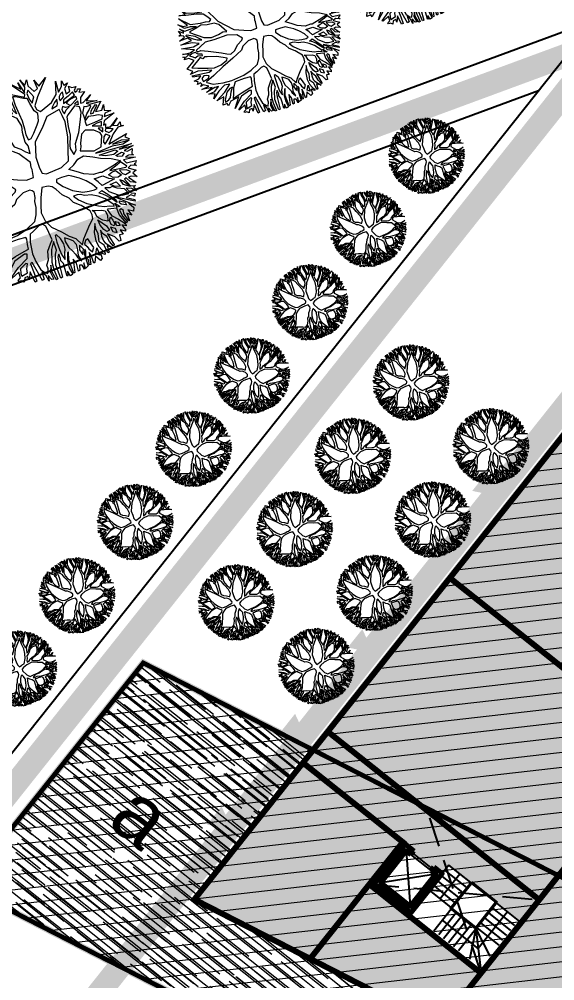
# Model space of a CAD drawing. Header units: metres. Extents: x -664657 to -643449, y -1076720 to -1062383.
# Drawn here: x -660983.08 to -660960.18, y -1066935.28 to -1066894.19 of the extents above; entities that cross this region are included whole.
import ezdxf

# ---------------------------------------------------------------- set-up
doc = ezdxf.new("R2010")
doc.units = ezdxf.units.M
doc.header["$LTSCALE"] = 0.1
doc.linetypes.add('DASHED', pattern=[19.05, 12.7, -6.35])
doc.linetypes.add('DIVIDE', pattern=[31.75, 12.7, -6.35, 0, -6.35, 0, -6.35])
doc.layers.get('0').update_dxf_attribs({"color": 8, "lineweight": 9})
for name, color, linetype in [('AA_THER_DOPRAVA', 142, 'Continuous'), ('AA_THER_KOMUNIKACE', 201, 'Continuous'), ('AA_THER_popis', 6, 'Continuous'), ('AA_THER_slabá', 4, 'Continuous'), ('AA_THER_srafy', 52, 'Continuous'), ('AA_THER_SRAFY KATASTR', 14, 'Continuous'), ('AA_THER_ZNACENI', 7, 'Continuous'), ('AA_THER_čerchovaná', 84, 'DIVIDE'), ('AA_THER_čárkovaná', 5, 'DASHED')]:
    doc.layers.add(name, color=color, linetype=linetype)
doc.layers.add('AA_THER_silná', color=1, linetype='Continuous', lineweight=70)
doc.layers.add('AA_THER_STAFAZ', color=252, linetype='Continuous', lineweight=0)
doc.styles.get("Standard").update_dxf_attribs({"font": 'arial.ttf', "width": 0.8})

# ---------------------------------------------------------------- blocks, each defined once
blk = doc.blocks.new('A$C0C461CEA')
for p, q in [((0.063, 0.606), (-0.009, 0.765)), ((-0.009, 0.765), (0.101, 0.706)), ((0.101, 0.706), (0.094, 0.804)), ((0.094, 0.804), (0.195, 0.61)), ((0.214, 0.725), (0.134, 0.788)), ((0.134, 0.788), (0.212, 0.751)), ((0.191, 0.795), (0.205, 0.826)), ((0.231, 0.749), (0.191, 0.795)), ((0.205, 0.826), (0.247, 0.779)), ((0.212, 0.751), (0.231, 0.749)), ((0.247, 0.779), (0.283, 0.818)), ((0.283, 0.818), (0.273, 0.766)), ((0.273, 0.766), (0.303, 0.735)), ((0.303, 0.735), (0.335, 0.855)), ((0.335, 0.855), (0.332, 0.706)), ((0.448, 0.732), (0.381, 0.832)), ((0.381, 0.832), (0.473, 0.745)), ((0.483, 0.777), (0.463, 0.845)), ((0.463, 0.845), (0.503, 0.812)), ((0.473, 0.745), (0.483, 0.777)), ((0.49, 0.711), (0.491, 0.762)), ((0.491, 0.762), (0.519, 0.739)), ((0.503, 0.812), (0.541, 0.849)), ((0.541, 0.849), (0.523, 0.775)), ((0.523, 0.775), (0.552, 0.829)), ((0.552, 0.829), (0.55, 0.733)), ((0.572, 0.716), (0.592, 0.82)), ((0.592, 0.82), (0.599, 0.69)), ((0.732, 0.619), (0.623, 0.824)), ((0.623, 0.824), (0.721, 0.691)), ((0.721, 0.691), (0.725, 0.772)), ((0.725, 0.772), (0.739, 0.638)), ((0.773, 0.691), (0.762, 0.79)), ((0.762, 0.79), (0.78, 0.708)), ((0.782, 0.71), (0.826, 0.755)), ((0.826, 0.755), (0.807, 0.687)), ((-0.108, 0.579), (-0.136, 0.688)), ((-0.136, 0.688), (-0.031, 0.479)), ((-0.062, 0.681), (-0.084, 0.71)), ((-0.084, 0.71), (-0.025, 0.681)), ((0.086, 0.573), (-0.062, 0.681)), ((-0.025, 0.681), (-0.029, 0.73)), ((-0.029, 0.73), (-0.001, 0.656)), ((-0.001, 0.656), (0.063, 0.606)), ((0.049, 0.709), (0.1, 0.674)), ((0.071, 0.64), (0.049, 0.709)), ((0.1, 0.674), (0.148, 0.626)), ((0.195, 0.61), (0.214, 0.725)), ((0.212, 0.581), (0.226, 0.644)), ((0.226, 0.644), (0.236, 0.684)), ((0.236, 0.684), (0.278, 0.625)), ((0.256, 0.734), (0.28, 0.713)), ((0.257, 0.695), (0.256, 0.734)), ((0.272, 0.676), (0.257, 0.695)), ((0.291, 0.657), (0.272, 0.676)), ((0.28, 0.713), (0.29, 0.678)), ((0.29, 0.678), (0.291, 0.657)), ((0.298, 0.594), (0.316, 0.668)), ((0.316, 0.668), (0.354, 0.641)), ((0.332, 0.706), (0.398, 0.641)), ((0.398, 0.641), (0.448, 0.732)), ((0.438, 0.663), (0.419, 0.639)), ((0.471, 0.697), (0.438, 0.663)), ((0.482, 0.682), (0.471, 0.697)), ((0.492, 0.669), (0.482, 0.682)), ((0.505, 0.682), (0.49, 0.711)), ((0.503, 0.634), (0.492, 0.669)), ((0.518, 0.634), (0.505, 0.682)), ((0.519, 0.739), (0.518, 0.634)), ((0.539, 0.622), (0.547, 0.66)), ((0.544, 0.723), (0.568, 0.689)), ((0.547, 0.66), (0.544, 0.723)), ((0.55, 0.733), (0.572, 0.716)), ((0.568, 0.689), (0.562, 0.609)), ((0.6, 0.66), (0.581, 0.563)), ((0.599, 0.69), (0.656, 0.641)), ((0.629, 0.644), (0.6, 0.66)), ((0.699, 0.587), (0.629, 0.644)), ((0.739, 0.638), (0.773, 0.691)), ((0.785, 0.647), (0.756, 0.617)), ((0.78, 0.708), (0.782, 0.71)), ((0.811, 0.549), (0.785, 0.647)), ((0.807, 0.687), (0.84, 0.599)), ((1.024, 0.679), (0.847, 0.53)), ((0.888, 0.613), (0.897, 0.711)), ((0.897, 0.711), (0.915, 0.627)), ((0.915, 0.627), (1.024, 0.679)), ((-0.291, 0.473), (-0.326, 0.577)), ((-0.326, 0.577), (-0.279, 0.488)), ((-0.256, 0.522), (-0.284, 0.582)), ((-0.284, 0.582), (-0.25, 0.553)), ((-0.25, 0.553), (-0.251, 0.627)), ((-0.251, 0.627), (-0.205, 0.61)), ((-0.215, 0.587), (-0.164, 0.562)), ((-0.208, 0.57), (-0.215, 0.587)), ((-0.212, 0.536), (-0.208, 0.57)), ((-0.186, 0.48), (-0.212, 0.536)), ((-0.205, 0.61), (-0.205, 0.641)), ((-0.205, 0.641), (-0.143, 0.596)), ((-0.164, 0.562), (-0.163, 0.47)), ((-0.143, 0.596), (-0.108, 0.579)), ((-0.134, 0.562), (-0.138, 0.487)), ((-0.111, 0.544), (-0.134, 0.562)), ((-0.084, 0.536), (-0.111, 0.544)), ((-0.05, 0.471), (-0.084, 0.536)), ((0.115, 0.58), (0.071, 0.64)), ((0.141, 0.467), (0.086, 0.573)), ((0.154, 0.458), (0.115, 0.58)), ((0.148, 0.626), (0.198, 0.54)), ((0.198, 0.54), (0.234, 0.438)), ((0.236, 0.499), (0.212, 0.581)), ((0.278, 0.625), (0.267, 0.543)), ((0.267, 0.543), (0.281, 0.388)), ((0.299, 0.519), (0.298, 0.594)), ((0.359, 0.578), (0.299, 0.519)), ((0.392, 0.572), (0.318, 0.477)), ((0.354, 0.641), (0.373, 0.618)), ((0.373, 0.618), (0.359, 0.578)), ((0.469, 0.501), (0.392, 0.572)), ((0.419, 0.639), (0.417, 0.618)), ((0.417, 0.618), (0.449, 0.568)), ((0.449, 0.568), (0.492, 0.518)), ((0.512, 0.575), (0.503, 0.634)), ((0.511, 0.491), (0.512, 0.575)), ((0.53, 0.531), (0.539, 0.622)), ((0.562, 0.609), (0.551, 0.471)), ((0.581, 0.563), (0.574, 0.456)), ((0.656, 0.641), (0.716, 0.594)), ((0.735, 0.569), (0.699, 0.587)), ((0.716, 0.594), (0.732, 0.619)), ((0.736, 0.502), (0.735, 0.569)), ((0.756, 0.617), (0.75, 0.55)), ((0.75, 0.55), (0.759, 0.494)), ((0.759, 0.494), (0.811, 0.549)), ((0.84, 0.599), (0.888, 0.613)), ((1.039, 0.454), (1.103, 0.589)), ((1.103, 0.589), (1.074, 0.465)), ((1.137, 0.506), (1.166, 0.562)), ((1.166, 0.562), (1.164, 0.508)), ((-0.394, 0.388), (-0.424, 0.459)), ((-0.424, 0.459), (-0.372, 0.399)), ((-0.386, 0.487), (-0.377, 0.497)), ((-0.28, 0.452), (-0.386, 0.487)), ((-0.377, 0.497), (-0.291, 0.473)), ((-0.209, 0.421), (-0.28, 0.452)), ((-0.279, 0.488), (-0.209, 0.448)), ((-0.207, 0.472), (-0.256, 0.522)), ((-0.209, 0.448), (-0.207, 0.472)), ((-0.163, 0.47), (-0.186, 0.48)), ((-0.157, 0.436), (-0.114, 0.321)), ((-0.081, 0.391), (-0.157, 0.436)), ((-0.138, 0.487), (-0.095, 0.443)), ((-0.095, 0.443), (-0.013, 0.385)), ((-0.013, 0.385), (-0.05, 0.471)), ((-0.031, 0.479), (0.019, 0.379)), ((0.175, 0.322), (0.141, 0.467)), ((0.193, 0.345), (0.154, 0.458)), ((0.234, 0.438), (0.258, 0.367)), ((0.281, 0.388), (0.236, 0.499)), ((0.318, 0.477), (0.314, 0.414)), ((0.532, 0.422), (0.469, 0.501)), ((0.492, 0.518), (0.511, 0.491)), ((0.551, 0.471), (0.53, 0.531)), ((0.574, 0.456), (0.571, 0.374)), ((0.738, 0.409), (0.736, 0.502)), ((0.772, 0.454), (0.768, 0.41)), ((0.847, 0.53), (0.772, 0.454)), ((0.955, 0.401), (1.039, 0.454)), ((1.085, 0.438), (1.06, 0.421)), ((1.074, 0.465), (1.137, 0.506)), ((1.117, 0.447), (1.085, 0.438)), ((1.102, 0.394), (1.117, 0.447)), ((1.154, 0.472), (1.142, 0.409)), ((1.213, 0.508), (1.154, 0.472)), ((1.164, 0.508), (1.213, 0.508)), ((1.193, 0.416), (1.206, 0.47)), ((1.206, 0.47), (1.232, 0.441)), ((1.232, 0.441), (1.276, 0.429)), ((1.276, 0.429), (1.239, 0.399)), ((-0.436, 0.238), (-0.503, 0.376)), ((-0.503, 0.376), (-0.397, 0.235)), ((-0.394, 0.371), (-0.482, 0.412)), ((-0.482, 0.412), (-0.394, 0.388)), ((-0.256, 0.32), (-0.394, 0.371)), ((-0.372, 0.399), (-0.265, 0.347)), ((-0.265, 0.347), (-0.176, 0.312)), ((-0.194, 0.381), (-0.209, 0.421)), ((-0.162, 0.346), (-0.194, 0.381)), ((-0.176, 0.312), (-0.162, 0.346)), ((-0.114, 0.321), (-0.04, 0.095)), ((0.012, 0.333), (-0.081, 0.391)), ((0.154, 0.269), (0.012, 0.333)), ((0.019, 0.379), (0.096, 0.349)), ((0.096, 0.349), (0.175, 0.322)), ((0.24, 0.295), (0.193, 0.345)), ((0.258, 0.367), (0.296, 0.309)), ((0.314, 0.414), (0.309, 0.363)), ((0.309, 0.363), (0.334, 0.286)), ((0.513, 0.258), (0.54, 0.324)), ((0.54, 0.324), (0.532, 0.422)), ((0.571, 0.374), (0.551, 0.283)), ((0.731, 0.289), (0.76, 0.363)), ((0.76, 0.363), (0.738, 0.409)), ((0.768, 0.41), (0.8, 0.37)), ((0.8, 0.37), (0.955, 0.401)), ((0.943, 0.354), (0.922, 0.336)), ((0.922, 0.336), (0.992, 0.342)), ((0.983, 0.384), (0.943, 0.354)), ((1.022, 0.404), (0.983, 0.384)), ((0.992, 0.342), (1.008, 0.359)), ((1.008, 0.359), (1.022, 0.404)), ((1.06, 0.421), (1.046, 0.396)), ((1.046, 0.396), (1.046, 0.37)), ((1.046, 0.37), (1.102, 0.394)), ((1.084, 0.364), (1.065, 0.329)), ((1.065, 0.329), (1.216, 0.353)), ((1.151, 0.377), (1.084, 0.364)), ((1.115, 0.327), (1.094, 0.318)), ((1.157, 0.334), (1.115, 0.327)), ((1.142, 0.409), (1.193, 0.416)), ((1.216, 0.393), (1.151, 0.377)), ((1.223, 0.332), (1.157, 0.334)), ((1.216, 0.353), (1.216, 0.393)), ((1.221, 0.303), (1.223, 0.332)), ((1.239, 0.399), (1.239, 0.378)), ((1.239, 0.378), (1.266, 0.383)), ((1.336, 0.335), (1.265, 0.299)), ((1.266, 0.383), (1.281, 0.398)), ((1.308, 0.383), (1.275, 0.358)), ((1.275, 0.358), (1.336, 0.335)), ((1.281, 0.398), (1.308, 0.383)), ((-0.577, 0.172), (-0.583, 0.229)), ((-0.583, 0.229), (-0.536, 0.174)), ((-0.526, 0.187), (-0.556, 0.247)), ((-0.556, 0.247), (-0.505, 0.187)), ((-0.495, 0.221), (-0.55, 0.309)), ((-0.55, 0.309), (-0.495, 0.256)), ((-0.495, 0.256), (-0.436, 0.238)), ((-0.415, 0.205), (-0.495, 0.221)), ((-0.397, 0.235), (-0.263, 0.181)), ((-0.174, 0.275), (-0.256, 0.32)), ((-0.142, 0.224), (-0.174, 0.275)), ((-0.114, 0.159), (-0.142, 0.224)), ((0.266, 0.178), (0.154, 0.269)), ((0.308, 0.222), (0.24, 0.295)), ((0.296, 0.309), (0.308, 0.222)), ((0.334, 0.286), (0.348, 0.221)), ((0.348, 0.221), (0.354, 0.16)), ((0.485, 0.148), (0.513, 0.258)), ((0.534, 0.218), (0.533, 0.155)), ((0.551, 0.283), (0.534, 0.218)), ((0.619, 0.192), (0.694, 0.255)), ((0.694, 0.255), (0.731, 0.289)), ((0.834, 0.289), (0.726, 0.197)), ((0.992, 0.29), (0.834, 0.289)), ((0.985, 0.138), (0.99, 0.219)), ((0.99, 0.219), (0.992, 0.29)), ((1.019, 0.28), (1.014, 0.25)), ((1.014, 0.25), (1.022, 0.223)), ((1.04, 0.305), (1.019, 0.28)), ((1.022, 0.223), (1.057, 0.251)), ((1.065, 0.28), (1.04, 0.305)), ((1.161, 0.247), (1.054, 0.196)), ((1.057, 0.251), (1.11, 0.266)), ((1.11, 0.266), (1.065, 0.28)), ((1.094, 0.318), (1.123, 0.272)), ((1.123, 0.272), (1.221, 0.303)), ((1.207, 0.21), (1.161, 0.247)), ((1.221, 0.277), (1.173, 0.268)), ((1.173, 0.268), (1.209, 0.239)), ((1.209, 0.239), (1.221, 0.277)), ((1.265, 0.299), (1.236, 0.242)), ((1.236, 0.242), (1.263, 0.236)), ((1.263, 0.236), (1.379, 0.275)), ((1.379, 0.275), (1.301, 0.236)), ((1.301, 0.236), (1.411, 0.18)), ((-0.635, 0.101), (-0.551, 0.117)), ((-0.612, 0.165), (-0.577, 0.172)), ((-0.557, 0.142), (-0.612, 0.165)), ((-0.551, 0.117), (-0.557, 0.142)), ((-0.536, 0.174), (-0.526, 0.187)), ((-0.509, 0.126), (-0.526, 0.126)), ((-0.526, 0.126), (-0.492, 0.08)), ((-0.416, 0.057), (-0.509, 0.126)), ((-0.505, 0.187), (-0.335, 0.163)), ((-0.444, 0.15), (-0.46, 0.141)), ((-0.46, 0.141), (-0.318, -0.013)), ((-0.353, 0.149), (-0.444, 0.15)), ((-0.335, 0.163), (-0.415, 0.205)), ((-0.273, 0.155), (-0.353, 0.149)), ((-0.191, 0.121), (-0.273, 0.155)), ((-0.263, 0.181), (-0.194, 0.167)), ((-0.194, 0.167), (-0.145, 0.146)), ((-0.099, 0.096), (-0.191, 0.121)), ((-0.145, 0.146), (-0.114, 0.159)), ((0.364, 0.065), (0.266, 0.178)), ((0.354, 0.16), (0.409, 0.103)), ((0.498, 0.096), (0.485, 0.148)), ((0.533, 0.155), (0.567, 0.153)), ((0.567, 0.153), (0.619, 0.192)), ((0.726, 0.197), (0.588, 0.099)), ((0.934, -0.024), (0.985, 0.138)), ((1.029, 0.181), (0.99, 0.078)), ((1.054, 0.196), (1.029, 0.181)), ((1.15, 0.081), (1.193, 0.151)), ((1.201, 0.118), (1.192, 0.06)), ((1.193, 0.151), (1.207, 0.21)), ((1.249, 0.194), (1.201, 0.132)), ((1.201, 0.132), (1.201, 0.118)), ((1.242, 0.105), (1.277, 0.128)), ((1.268, 0.179), (1.249, 0.194)), ((1.314, 0.169), (1.268, 0.179)), ((1.294, 0.108), (1.276, 0.086)), ((1.277, 0.128), (1.319, 0.158)), ((1.411, 0.18), (1.289, 0.213)), ((1.289, 0.213), (1.317, 0.184)), ((1.327, 0.131), (1.294, 0.108)), ((1.305, 0.077), (1.384, 0.138)), ((1.319, 0.158), (1.314, 0.169)), ((1.317, 0.184), (1.443, 0.155)), ((1.367, 0.149), (1.327, 0.131)), ((1.443, 0.155), (1.34, 0.081)), ((1.384, 0.138), (1.367, 0.149)), ((1.406, 0.061), (1.454, 0.109)), ((1.454, 0.109), (1.431, 0.05)), ((-0.493, -0.002), (-0.644, 0.041)), ((-0.644, 0.041), (-0.485, 0.03)), ((-0.519, 0.086), (-0.635, 0.101)), ((-0.485, 0.03), (-0.519, 0.086)), ((-0.492, 0.08), (-0.453, 0.038)), ((-0.453, 0.038), (-0.411, 0.003)), ((-0.354, -0.026), (-0.416, 0.057)), ((-0.411, 0.003), (-0.354, -0.026)), ((-0.05, 0.048), (-0.099, 0.096)), ((0, -0.086), (-0.05, 0.048)), ((-0.04, 0.095), (0.101, -0.11)), ((0.435, -0.079), (0.364, 0.065)), ((0.409, 0.103), (0.439, 0.053)), ((0.439, 0.053), (0.476, 0.01)), ((0.476, 0.01), (0.498, 0.096)), ((0.588, 0.099), (0.514, -0.053)), ((0.99, 0.078), (0.966, -0.017)), ((1.064, -0.035), (1.15, 0.081)), ((1.184, 0.044), (1.176, -0.007)), ((1.242, 0.072), (1.184, 0.044)), ((1.192, 0.06), (1.242, 0.105)), ((1.297, 0.051), (1.242, 0.072)), ((1.276, 0.086), (1.305, 0.077)), ((1.347, 0.037), (1.297, 0.051)), ((1.34, 0.081), (1.406, 0.061)), ((1.386, 0.006), (1.347, 0.037)), ((1.367, -0.026), (1.386, 0.006)), ((1.421, 0.016), (1.398, -0.011)), ((1.495, 0.013), (1.421, 0.016)), ((1.431, 0.05), (1.495, 0.013)), ((-0.599, -0.118), (-0.687, -0.081)), ((-0.687, -0.081), (-0.582, -0.108)), ((-0.508, -0.101), (-0.659, -0.004)), ((-0.659, -0.004), (-0.5, -0.057)), ((-0.582, -0.108), (-0.544, -0.105)), ((-0.544, -0.105), (-0.508, -0.101)), ((-0.5, -0.057), (-0.412, -0.054)), ((-0.412, -0.054), (-0.493, -0.002)), ((-0.33, -0.078), (-0.491, -0.12)), ((-0.208, -0.104), (-0.33, -0.078)), ((-0.318, -0.013), (-0.221, -0.06)), ((-0.221, -0.06), (-0.118, -0.072)), ((-0.023, -0.134), (-0.208, -0.104)), ((-0.118, -0.072), (-0.051, -0.067)), ((-0.051, -0.067), (0, -0.086)), ((0.412, -0.132), (0.435, -0.079)), ((0.514, -0.053), (0.492, -0.182)), ((0.864, -0.159), (0.934, -0.024)), ((0.966, -0.017), (0.908, -0.119)), ((0.973, -0.127), (1.064, -0.035)), ((1.084, -0.067), (1.026, -0.151)), ((1.138, -0.047), (1.084, -0.067)), ((1.225, -0.095), (1.138, -0.047)), ((1.176, -0.007), (1.277, -0.02)), ((1.271, -0.153), (1.225, -0.095)), ((1.231, -0.04), (1.321, -0.091)), ((1.289, -0.041), (1.231, -0.04)), ((1.277, -0.02), (1.367, -0.026)), ((1.324, -0.116), (1.277, -0.096)), ((1.277, -0.096), (1.303, -0.157)), ((1.346, -0.047), (1.289, -0.041)), ((1.321, -0.091), (1.346, -0.047)), ((1.374, -0.053), (1.346, -0.093)), ((1.346, -0.093), (1.374, -0.091)), ((1.374, -0.091), (1.353, -0.129)), ((1.514, -0.029), (1.374, -0.053)), ((1.398, -0.011), (1.514, -0.029)), ((1.41, -0.147), (1.519, -0.094)), ((1.519, -0.094), (1.431, -0.145)), ((-0.701, -0.157), (-0.672, -0.144)), ((-0.634, -0.167), (-0.701, -0.157)), ((-0.672, -0.144), (-0.697, -0.115)), ((-0.697, -0.115), (-0.649, -0.134)), ((-0.649, -0.134), (-0.599, -0.118)), ((-0.583, -0.227), (-0.634, -0.167)), ((-0.561, -0.129), (-0.611, -0.142)), ((-0.611, -0.142), (-0.575, -0.175)), ((-0.575, -0.175), (-0.552, -0.204)), ((-0.519, -0.137), (-0.561, -0.129)), ((-0.552, -0.204), (-0.506, -0.197)), ((-0.491, -0.179), (-0.519, -0.137)), ((-0.506, -0.197), (-0.448, -0.22)), ((-0.491, -0.12), (-0.481, -0.145)), ((-0.444, -0.203), (-0.491, -0.179)), ((-0.481, -0.145), (-0.435, -0.149)), ((-0.448, -0.22), (-0.444, -0.203)), ((-0.435, -0.149), (-0.35, -0.207)), ((-0.35, -0.207), (-0.2, -0.314)), ((0.101, -0.19), (-0.023, -0.134)), ((0.101, -0.11), (0.215, -0.18)), ((0.147, -0.271), (0.101, -0.19)), ((0.215, -0.18), (0.302, -0.23)), ((0.386, -0.241), (0.412, -0.157)), ((0.412, -0.157), (0.412, -0.132)), ((0.492, -0.182), (0.493, -0.246)), ((0.814, -0.262), (0.864, -0.159)), ((0.908, -0.119), (0.897, -0.15)), ((0.897, -0.15), (0.901, -0.228)), ((0.901, -0.228), (0.946, -0.198)), ((0.946, -0.198), (0.973, -0.127)), ((1.009, -0.187), (0.98, -0.225)), ((1.026, -0.151), (1.009, -0.187)), ((1.208, -0.294), (1.276, -0.187)), ((1.287, -0.212), (1.256, -0.26)), ((1.276, -0.187), (1.271, -0.153)), ((1.318, -0.192), (1.287, -0.212)), ((1.303, -0.157), (1.324, -0.116)), ((1.356, -0.236), (1.318, -0.192)), ((1.347, -0.14), (1.333, -0.161)), ((1.333, -0.161), (1.36, -0.194)), ((1.368, -0.148), (1.347, -0.14)), ((1.353, -0.129), (1.41, -0.147)), ((1.36, -0.194), (1.389, -0.194)), ((1.4, -0.166), (1.368, -0.148)), ((1.389, -0.194), (1.421, -0.179)), ((1.476, -0.191), (1.394, -0.229)), ((1.421, -0.179), (1.4, -0.166)), ((1.431, -0.145), (1.486, -0.17)), ((1.541, -0.201), (1.476, -0.191)), ((1.486, -0.17), (1.527, -0.148)), ((1.527, -0.148), (1.511, -0.184)), ((1.511, -0.184), (1.541, -0.201)), ((-0.721, -0.288), (-0.583, -0.227)), ((-0.67, -0.354), (-0.721, -0.288)), ((-0.49, -0.229), (-0.658, -0.302)), ((-0.658, -0.302), (-0.588, -0.343)), ((-0.465, -0.267), (-0.49, -0.229)), ((-0.431, -0.251), (-0.465, -0.267)), ((-0.402, -0.266), (-0.431, -0.251)), ((-0.281, -0.328), (-0.402, -0.266)), ((-0.2, -0.314), (-0.141, -0.358)), ((-0.025, -0.371), (0.046, -0.318)), ((0.046, -0.318), (0.128, -0.29)), ((0.128, -0.29), (0.147, -0.271)), ((0.302, -0.23), (0.386, -0.241)), ((0.493, -0.246), (0.533, -0.274)), ((0.533, -0.274), (0.71, -0.29)), ((0.71, -0.29), (0.814, -0.262)), ((0.846, -0.329), (0.914, -0.295)), ((0.914, -0.295), (0.987, -0.292)), ((0.98, -0.225), (1.12, -0.297)), ((0.987, -0.292), (1.076, -0.35)), ((1.12, -0.297), (1.208, -0.294)), ((1.256, -0.26), (1.262, -0.288)), ((1.262, -0.288), (1.356, -0.236)), ((1.394, -0.229), (1.298, -0.308)), ((1.298, -0.308), (1.389, -0.301)), ((1.389, -0.301), (1.527, -0.295)), ((1.527, -0.295), (1.496, -0.321)), ((1.496, -0.321), (1.528, -0.358)), ((-0.722, -0.374), (-0.67, -0.354)), ((-0.605, -0.381), (-0.722, -0.374)), ((-0.705, -0.422), (-0.705, -0.403)), ((-0.705, -0.403), (-0.475, -0.468)), ((-0.602, -0.457), (-0.705, -0.422)), ((-0.429, -0.459), (-0.605, -0.381)), ((-0.588, -0.343), (-0.459, -0.411)), ((-0.459, -0.411), (-0.383, -0.446)), ((-0.167, -0.411), (-0.281, -0.328)), ((-0.182, -0.436), (-0.167, -0.411)), ((-0.141, -0.358), (-0.098, -0.387)), ((0.06, -0.41), (-0.099, -0.448)), ((-0.098, -0.387), (-0.025, -0.371)), ((0.101, -0.37), (0.06, -0.41)), ((0.202, -0.337), (0.101, -0.37)), ((0.284, -0.347), (0.202, -0.337)), ((0.301, -0.364), (0.284, -0.347)), ((0.295, -0.448), (0.313, -0.389)), ((0.313, -0.389), (0.301, -0.364)), ((0.414, -0.386), (0.348, -0.481)), ((0.482, -0.404), (0.414, -0.386)), ((0.518, -0.429), (0.482, -0.404)), ((0.601, -0.382), (0.587, -0.408)), ((0.587, -0.408), (0.628, -0.487)), ((0.66, -0.39), (0.601, -0.382)), ((0.74, -0.406), (0.66, -0.39)), ((0.768, -0.431), (0.74, -0.406)), ((0.773, -0.347), (0.846, -0.329)), ((0.833, -0.407), (0.773, -0.347)), ((0.896, -0.469), (0.833, -0.407)), ((1.076, -0.35), (1.146, -0.402)), ((1.322, -0.346), (1.122, -0.328)), ((1.122, -0.328), (1.314, -0.377)), ((1.146, -0.366), (1.331, -0.398)), ((1.205, -0.406), (1.146, -0.366)), ((1.146, -0.402), (1.247, -0.462)), ((1.293, -0.438), (1.205, -0.406)), ((1.35, -0.423), (1.293, -0.438)), ((1.314, -0.377), (1.526, -0.421)), ((1.436, -0.382), (1.322, -0.346)), ((1.331, -0.398), (1.35, -0.423)), ((1.439, -0.334), (1.334, -0.329)), ((1.334, -0.329), (1.521, -0.375)), ((1.526, -0.421), (1.375, -0.412)), ((1.375, -0.412), (1.53, -0.449)), ((1.521, -0.375), (1.436, -0.382)), ((1.513, -0.369), (1.439, -0.334)), ((1.528, -0.358), (1.513, -0.369)), ((-0.671, -0.512), (-0.715, -0.477)), ((-0.715, -0.477), (-0.643, -0.483)), ((-0.697, -0.539), (-0.671, -0.512)), ((-0.643, -0.483), (-0.602, -0.457)), ((-0.562, -0.478), (-0.608, -0.497)), ((-0.608, -0.497), (-0.603, -0.545)), ((-0.528, -0.49), (-0.562, -0.478)), ((-0.555, -0.54), (-0.523, -0.534)), ((-0.5, -0.512), (-0.528, -0.49)), ((-0.523, -0.534), (-0.5, -0.512)), ((-0.475, -0.468), (-0.429, -0.459)), ((-0.274, -0.489), (-0.439, -0.537)), ((-0.383, -0.446), (-0.284, -0.456)), ((-0.284, -0.456), (-0.182, -0.436)), ((-0.099, -0.448), (-0.274, -0.489)), ((0.252, -0.551), (0.271, -0.484)), ((0.271, -0.484), (0.295, -0.448)), ((0.348, -0.481), (0.309, -0.559)), ((0.544, -0.477), (0.518, -0.429)), ((0.574, -0.561), (0.544, -0.477)), ((0.628, -0.487), (0.7, -0.576)), ((0.831, -0.489), (0.768, -0.431)), ((0.885, -0.552), (0.831, -0.489)), ((0.987, -0.527), (0.896, -0.469)), ((1.063, -0.541), (0.987, -0.527)), ((1.328, -0.531), (1.24, -0.542)), ((1.247, -0.462), (1.328, -0.531)), ((1.308, -0.455), (1.382, -0.454)), ((1.323, -0.478), (1.308, -0.455)), ((1.367, -0.498), (1.323, -0.478)), ((1.403, -0.475), (1.367, -0.498)), ((1.382, -0.454), (1.403, -0.475)), ((1.434, -0.521), (1.395, -0.521)), ((1.395, -0.521), (1.492, -0.575)), ((1.53, -0.449), (1.415, -0.452)), ((1.415, -0.452), (1.445, -0.477)), ((1.485, -0.543), (1.434, -0.521)), ((1.445, -0.477), (1.505, -0.474)), ((1.505, -0.474), (1.477, -0.522)), ((1.477, -0.522), (1.485, -0.543)), ((-0.651, -0.541), (-0.697, -0.539)), ((-0.537, -0.67), (-0.676, -0.63)), ((-0.676, -0.63), (-0.569, -0.633)), ((-0.67, -0.585), (-0.643, -0.564)), ((-0.628, -0.583), (-0.67, -0.585)), ((-0.643, -0.564), (-0.651, -0.541)), ((-0.569, -0.633), (-0.628, -0.583)), ((-0.603, -0.545), (-0.555, -0.54)), ((-0.569, -0.566), (-0.571, -0.578)), ((-0.571, -0.578), (-0.503, -0.638)), ((-0.439, -0.537), (-0.569, -0.566)), ((-0.503, -0.638), (-0.373, -0.687)), ((0.165, -0.682), (0.215, -0.623)), ((0.215, -0.623), (0.252, -0.551)), ((0.276, -0.629), (0.273, -0.73)), ((0.309, -0.559), (0.276, -0.629)), ((0.627, -0.632), (0.574, -0.561)), ((0.648, -0.697), (0.627, -0.632)), ((0.68, -0.635), (0.71, -0.698)), ((0.723, -0.641), (0.68, -0.635)), ((0.7, -0.576), (0.793, -0.643)), ((0.755, -0.654), (0.723, -0.641)), ((0.927, -0.618), (0.885, -0.552)), ((0.953, -0.683), (0.927, -0.618)), ((0.973, -0.572), (1.072, -0.589)), ((0.997, -0.622), (0.973, -0.572)), ((1.018, -0.681), (0.997, -0.622)), ((1.084, -0.55), (1.063, -0.541)), ((1.072, -0.589), (1.119, -0.642)), ((1.24, -0.542), (1.084, -0.55)), ((1.119, -0.642), (1.171, -0.679)), ((1.135, -0.61), (1.181, -0.601)), ((1.169, -0.658), (1.135, -0.61)), ((1.271, -0.556), (1.173, -0.572)), ((1.173, -0.572), (1.345, -0.623)), ((1.181, -0.601), (1.228, -0.603)), ((1.228, -0.603), (1.262, -0.674)), ((1.339, -0.652), (1.266, -0.621)), ((1.266, -0.621), (1.279, -0.67)), ((1.32, -0.545), (1.271, -0.556)), ((1.362, -0.62), (1.32, -0.545)), ((1.345, -0.623), (1.362, -0.62)), ((1.492, -0.575), (1.361, -0.539)), ((1.361, -0.539), (1.376, -0.585)), ((1.404, -0.631), (1.364, -0.641)), ((1.364, -0.641), (1.432, -0.706)), ((1.376, -0.585), (1.48, -0.613)), ((1.457, -0.664), (1.404, -0.631)), ((1.461, -0.634), (1.444, -0.636)), ((1.444, -0.636), (1.457, -0.664)), ((1.48, -0.613), (1.461, -0.634)), ((-0.639, -0.698), (-0.537, -0.67)), ((-0.507, -0.691), (-0.639, -0.698)), ((-0.54, -0.767), (-0.622, -0.732)), ((-0.622, -0.732), (-0.532, -0.735)), ((-0.532, -0.735), (-0.456, -0.699)), ((-0.456, -0.699), (-0.507, -0.691)), ((-0.374, -0.724), (-0.483, -0.76)), ((-0.416, -0.81), (-0.302, -0.746)), ((-0.302, -0.746), (-0.374, -0.724)), ((-0.373, -0.687), (-0.256, -0.714)), ((-0.256, -0.714), (-0.076, -0.727)), ((-0.076, -0.727), (0.048, -0.713)), ((0.048, -0.713), (0.165, -0.682)), ((0.185, -0.745), (0.103, -0.771)), ((0.227, -0.745), (0.185, -0.745)), ((0.25, -0.786), (0.227, -0.745)), ((0.273, -0.73), (0.303, -0.824)), ((0.706, -0.765), (0.648, -0.697)), ((0.71, -0.698), (0.771, -0.775)), ((0.793, -0.687), (0.755, -0.654)), ((0.793, -0.643), (0.86, -0.669)), ((0.861, -0.713), (0.793, -0.687)), ((0.86, -0.669), (0.919, -0.683)), ((0.923, -0.765), (0.861, -0.713)), ((0.919, -0.683), (0.953, -0.683)), ((0.943, -0.738), (0.987, -0.729)), ((0.979, -0.769), (0.943, -0.738)), ((0.987, -0.729), (1.026, -0.796)), ((1.087, -0.68), (1.018, -0.681)), ((1.033, -0.716), (1.053, -0.774)), ((1.078, -0.743), (1.033, -0.716)), ((1.111, -0.744), (1.078, -0.743)), ((1.171, -0.679), (1.087, -0.68)), ((1.099, -0.713), (1.174, -0.717)), ((1.139, -0.759), (1.099, -0.713)), ((1.151, -0.786), (1.111, -0.744)), ((1.218, -0.683), (1.169, -0.658)), ((1.174, -0.717), (1.193, -0.78)), ((1.262, -0.674), (1.218, -0.683)), ((1.22, -0.716), (1.225, -0.775)), ((1.246, -0.741), (1.22, -0.716)), ((1.269, -0.792), (1.246, -0.741)), ((1.292, -0.73), (1.269, -0.733)), ((1.269, -0.733), (1.293, -0.833)), ((1.279, -0.67), (1.304, -0.696)), ((1.314, -0.791), (1.292, -0.73)), ((1.304, -0.696), (1.367, -0.69)), ((1.351, -0.74), (1.321, -0.736)), ((1.321, -0.736), (1.366, -0.826)), ((1.367, -0.69), (1.339, -0.652)), ((1.406, -0.775), (1.351, -0.74)), ((1.432, -0.706), (1.386, -0.715)), ((1.386, -0.715), (1.406, -0.775)), ((-0.483, -0.76), (-0.59, -0.822)), ((-0.59, -0.822), (-0.54, -0.767)), ((-0.568, -0.862), (-0.416, -0.81)), ((-0.388, -0.824), (-0.446, -0.892)), ((-0.329, -0.8), (-0.388, -0.824)), ((-0.381, -0.913), (-0.335, -0.847)), ((-0.335, -0.847), (-0.287, -0.798)), ((-0.287, -0.798), (-0.329, -0.8)), ((-0.283, -0.813), (-0.322, -0.887)), ((-0.221, -0.753), (-0.283, -0.813)), ((-0.092, -0.771), (-0.221, -0.753)), ((-0.004, -0.791), (-0.092, -0.771)), ((-0.024, -0.869), (-0.002, -0.812)), ((-0.002, -0.812), (-0.004, -0.791)), ((0.055, -0.78), (0.014, -0.86)), ((0.103, -0.771), (0.055, -0.78)), ((0.249, -0.862), (0.25, -0.786)), ((0.303, -0.824), (0.376, -0.924)), ((0.766, -0.864), (0.706, -0.765)), ((0.771, -0.775), (0.873, -0.86)), ((0.975, -0.826), (0.923, -0.765)), ((1.031, -0.928), (0.975, -0.826)), ((1.005, -0.804), (0.979, -0.769)), ((1.045, -0.869), (1.005, -0.804)), ((1.026, -0.796), (1.051, -0.84)), ((1.051, -0.84), (1.075, -0.882)), ((1.053, -0.774), (1.127, -0.856)), ((1.127, -0.856), (1.163, -0.878)), ((1.193, -0.78), (1.139, -0.759)), ((1.217, -0.83), (1.151, -0.786)), ((1.239, -0.897), (1.217, -0.83)), ((1.225, -0.775), (1.289, -0.835)), ((1.293, -0.863), (1.24, -0.831)), ((1.24, -0.831), (1.264, -0.903)), ((1.289, -0.835), (1.269, -0.792)), ((1.293, -0.833), (1.345, -0.856)), ((1.366, -0.826), (1.314, -0.791)), ((1.345, -0.856), (1.318, -0.856)), ((1.318, -0.856), (1.327, -0.913)), ((-0.457, -0.859), (-0.568, -0.862)), ((-0.519, -0.958), (-0.457, -0.859)), ((-0.458, -0.964), (-0.519, -0.958)), ((-0.463, -0.909), (-0.469, -0.936)), ((-0.469, -0.936), (-0.415, -0.93)), ((-0.446, -0.892), (-0.463, -0.909)), ((-0.402, -0.959), (-0.456, -0.999)), ((-0.415, -0.93), (-0.381, -0.913)), ((-0.275, -0.955), (-0.402, -0.959)), ((-0.396, -1.075), (-0.275, -0.955)), ((-0.322, -0.887), (-0.355, -0.942)), ((-0.355, -0.942), (-0.206, -0.924)), ((-0.105, -0.95), (-0.237, -0.968)), ((-0.206, -0.924), (-0.095, -0.918)), ((-0.078, -0.962), (-0.105, -0.95)), ((-0.102, -1.004), (-0.078, -0.962)), ((-0.095, -0.918), (-0.04, -0.918)), ((-0.04, -0.918), (-0.024, -0.869)), ((0.014, -0.86), (-0.027, -0.987)), ((0.206, -0.982), (0.243, -0.953)), ((0.243, -0.953), (0.249, -0.862)), ((0.292, -0.925), (0.277, -0.999)), ((0.309, -0.927), (0.292, -0.925)), ((0.33, -0.981), (0.309, -0.927)), ((0.376, -0.924), (0.427, -1.003)), ((0.693, -0.999), (0.75, -0.958)), ((0.75, -0.958), (0.766, -0.918)), ((0.766, -0.918), (0.766, -0.864)), ((0.789, -0.874), (0.884, -0.921)), ((0.804, -0.903), (0.789, -0.874)), ((0.804, -0.956), (0.804, -0.903)), ((0.813, -0.977), (0.804, -0.956)), ((0.873, -0.86), (0.932, -0.9)), ((0.884, -0.921), (0.914, -0.946)), ((0.914, -0.946), (0.914, -0.998)), ((0.932, -0.9), (0.98, -0.916)), ((0.939, -0.942), (0.95, -1.023)), ((0.95, -0.942), (0.939, -0.942)), ((1.04, -0.98), (0.95, -0.942)), ((0.98, -0.916), (1.029, -0.945)), ((1.029, -0.945), (1.031, -0.928)), ((1.075, -0.925), (1.045, -0.869)), ((1.05, -0.921), (1.086, -0.98)), ((1.051, -0.97), (1.05, -0.921)), ((1.075, -0.882), (1.075, -0.925)), ((1.259, -1.006), (1.085, -0.865)), ((1.085, -0.865), (1.242, -1.046)), ((1.098, -0.94), (1.107, -0.921)), ((1.105, -0.963), (1.098, -0.94)), ((1.156, -0.996), (1.105, -0.963)), ((1.107, -0.921), (1.156, -0.965)), ((1.163, -0.878), (1.239, -0.897)), ((1.249, -0.922), (1.189, -0.924)), ((1.189, -0.924), (1.265, -0.987)), ((1.281, -0.953), (1.249, -0.922)), ((1.264, -0.903), (1.302, -0.93)), ((1.302, -0.93), (1.281, -0.953)), ((1.327, -0.913), (1.293, -0.863)), ((-0.456, -0.999), (-0.458, -0.964)), ((-0.237, -0.968), (-0.396, -1.075)), ((-0.36, -1.114), (-0.235, -1.047)), ((-0.235, -1.047), (-0.102, -1.004)), ((-0.142, -1.045), (-0.222, -1.071)), ((-0.16, -1.106), (-0.125, -1.059)), ((-0.125, -1.059), (-0.142, -1.045)), ((-0.075, -1.069), (-0.098, -1.074)), ((-0.066, -1.3), (-0.075, -1.069)), ((-0.027, -0.987), (-0.034, -1.08)), ((0.102, -1.129), (0.142, -1.04)), ((0.184, -1.043), (0.122, -1.171)), ((0.142, -1.04), (0.206, -0.982)), ((0.246, -0.974), (0.184, -1.043)), ((0.23, -1.077), (0.246, -0.974)), ((0.277, -0.999), (0.264, -1.085)), ((0.321, -1.112), (0.333, -1.053)), ((0.333, -1.053), (0.33, -0.981)), ((0.374, -0.999), (0.362, -1.036)), ((0.362, -1.036), (0.365, -1.114)), ((0.41, -1.033), (0.374, -0.999)), ((0.444, -1.071), (0.41, -1.033)), ((0.427, -1.003), (0.48, -1.062)), ((0.48, -1.062), (0.512, -1.16)), ((0.558, -1.109), (0.631, -1.046)), ((0.631, -1.046), (0.693, -0.999)), ((0.746, -1.013), (0.692, -1.098)), ((0.726, -1.085), (0.746, -1.013)), ((0.79, -1.059), (0.793, -1.031)), ((0.802, -1.122), (0.79, -1.059)), ((0.793, -1.031), (0.796, -0.994)), ((0.796, -0.994), (0.85, -1.098)), ((0.841, -1.024), (0.813, -0.977)), ((0.885, -1.058), (0.841, -1.024)), ((0.914, -0.998), (0.885, -1.058)), ((0.903, -1.11), (0.906, -1.064)), ((0.906, -1.064), (0.934, -1.03)), ((0.934, -1.03), (0.94, -1.076)), ((0.95, -1.023), (1.001, -1.095)), ((1.032, -1.052), (1.04, -0.98)), ((1.059, -1.178), (1.032, -1.052)), ((1.086, -0.98), (1.051, -0.97)), ((1.059, -1.012), (1.058, -1.092)), ((1.08, -1.009), (1.059, -1.012)), ((1.097, -1.037), (1.08, -1.009)), ((1.085, -1.069), (1.097, -1.037)), ((1.092, -1.167), (1.085, -1.069)), ((1.192, -1.097), (1.14, -1.053)), ((1.14, -1.053), (1.155, -1.127)), ((1.156, -0.965), (1.156, -0.996)), ((1.242, -1.046), (1.185, -0.992)), ((1.185, -0.992), (1.213, -1.063)), ((1.213, -1.063), (1.192, -1.097)), ((1.265, -0.987), (1.259, -1.006)), ((-0.351, -1.121), (-0.36, -1.114)), ((-0.255, -1.094), (-0.351, -1.121)), ((-0.305, -1.172), (-0.267, -1.159)), ((-0.305, -1.187), (-0.305, -1.172)), ((-0.267, -1.159), (-0.255, -1.094)), ((-0.242, -1.119), (-0.248, -1.151)), ((-0.248, -1.151), (-0.172, -1.146)), ((-0.222, -1.071), (-0.242, -1.119)), ((-0.141, -1.15), (-0.193, -1.224)), ((-0.172, -1.146), (-0.16, -1.106)), ((-0.146, -1.278), (-0.141, -1.15)), ((-0.098, -1.074), (-0.109, -1.185)), ((-0.034, -1.08), (-0.027, -1.189)), ((0.051, -1.215), (0.056, -1.171)), ((0.056, -1.171), (0.102, -1.129)), ((0.122, -1.171), (0.102, -1.252)), ((0.143, -1.221), (0.197, -1.113)), ((0.207, -1.153), (0.183, -1.225)), ((0.197, -1.113), (0.23, -1.077)), ((0.232, -1.127), (0.207, -1.153)), ((0.227, -1.18), (0.232, -1.127)), ((0.264, -1.085), (0.258, -1.15)), ((0.258, -1.15), (0.261, -1.188)), ((0.267, -1.213), (0.294, -1.15)), ((0.325, -1.162), (0.284, -1.234)), ((0.294, -1.15), (0.321, -1.112)), ((0.297, -1.24), (0.34, -1.156)), ((0.34, -1.156), (0.325, -1.162)), ((0.365, -1.114), (0.382, -1.166)), ((0.382, -1.166), (0.395, -1.216)), ((0.443, -1.184), (0.457, -1.127)), ((0.457, -1.127), (0.444, -1.071)), ((0.48, -1.148), (0.458, -1.192)), ((0.5, -1.209), (0.48, -1.148)), ((0.512, -1.16), (0.558, -1.109)), ((0.564, -1.133), (0.538, -1.164)), ((0.538, -1.164), (0.551, -1.2)), ((0.596, -1.13), (0.564, -1.133)), ((0.603, -1.193), (0.596, -1.13)), ((0.692, -1.098), (0.664, -1.19)), ((0.695, -1.217), (0.726, -1.131)), ((0.726, -1.131), (0.726, -1.085)), ((0.745, -1.173), (0.74, -1.228)), ((0.766, -1.11), (0.745, -1.173)), ((0.77, -1.152), (0.766, -1.11)), ((0.794, -1.206), (0.77, -1.152)), ((0.821, -1.155), (0.802, -1.122)), ((0.854, -1.157), (0.821, -1.155)), ((0.85, -1.098), (0.854, -1.157)), ((0.88, -1.134), (0.881, -1.188)), ((0.924, -1.173), (0.88, -1.134)), ((0.924, -1.139), (0.903, -1.11)), ((0.919, -1.222), (0.924, -1.173)), ((0.939, -1.127), (0.924, -1.139)), ((0.94, -1.076), (0.939, -1.127)), ((0.949, -1.154), (0.955, -1.101)), ((0.985, -1.168), (0.949, -1.154)), ((0.955, -1.101), (0.983, -1.126)), ((0.983, -1.126), (0.985, -1.168)), ((1.001, -1.095), (1.036, -1.157)), ((1.044, -1.201), (1.006, -1.17)), ((1.006, -1.17), (1.011, -1.208)), ((1.036, -1.157), (1.049, -1.184)), ((1.058, -1.092), (1.075, -1.163)), ((1.075, -1.163), (1.059, -1.178)), ((1.103, -1.165), (1.092, -1.167)), ((1.115, -1.083), (1.103, -1.165)), ((1.155, -1.127), (1.115, -1.083)), ((-0.273, -1.193), (-0.305, -1.187)), ((-0.254, -1.22), (-0.273, -1.193)), ((-0.227, -1.182), (-0.254, -1.22)), ((-0.189, -1.184), (-0.227, -1.182)), ((-0.193, -1.224), (-0.189, -1.184)), ((-0.125, -1.278), (-0.146, -1.278)), ((-0.109, -1.185), (-0.125, -1.278)), ((-0.029, -1.216), (-0.041, -1.296)), ((-0.006, -1.273), (-0.029, -1.216)), ((-0.027, -1.189), (0.003, -1.241)), ((-0.005, -1.34), (-0.006, -1.273)), ((0.016, -1.281), (-0.005, -1.34)), ((0.003, -1.241), (0.022, -1.26)), ((0.029, -1.341), (0.016, -1.281)), ((0.022, -1.26), (0.051, -1.215)), ((0.053, -1.265), (0.052, -1.345)), ((0.097, -1.194), (0.053, -1.265)), ((0.072, -1.268), (0.097, -1.194)), ((0.075, -1.366), (0.072, -1.268)), ((0.102, -1.252), (0.094, -1.366)), ((0.128, -1.374), (0.143, -1.221)), ((0.183, -1.225), (0.149, -1.374)), ((0.217, -1.3), (0.228, -1.245)), ((0.219, -1.203), (0.227, -1.18)), ((0.228, -1.245), (0.219, -1.203)), ((0.261, -1.188), (0.267, -1.213)), ((0.284, -1.234), (0.264, -1.316)), ((0.279, -1.392), (0.297, -1.24)), ((0.347, -1.25), (0.294, -1.391)), ((0.36, -1.309), (0.347, -1.25)), ((0.395, -1.216), (0.4, -1.254)), ((0.4, -1.254), (0.409, -1.275)), ((0.409, -1.275), (0.423, -1.315)), ((0.418, -1.245), (0.443, -1.184)), ((0.423, -1.315), (0.418, -1.245)), ((0.458, -1.192), (0.465, -1.255)), ((0.486, -1.253), (0.46, -1.398)), ((0.465, -1.255), (0.5, -1.209)), ((0.482, -1.299), (0.513, -1.24)), ((0.513, -1.215), (0.486, -1.253)), ((0.539, -1.269), (0.494, -1.396)), ((0.513, -1.24), (0.513, -1.215)), ((0.541, -1.319), (0.539, -1.269)), ((0.551, -1.2), (0.555, -1.234)), ((0.555, -1.234), (0.577, -1.28)), ((0.577, -1.28), (0.61, -1.247)), ((0.598, -1.319), (0.639, -1.264)), ((0.61, -1.247), (0.603, -1.193)), ((0.639, -1.264), (0.628, -1.352)), ((0.664, -1.19), (0.665, -1.262)), ((0.665, -1.262), (0.678, -1.314)), ((0.724, -1.278), (0.695, -1.217)), ((0.72, -1.371), (0.724, -1.278)), ((0.74, -1.228), (0.746, -1.259)), ((0.746, -1.259), (0.797, -1.349)), ((0.797, -1.267), (0.794, -1.206)), ((0.81, -1.334), (0.797, -1.267)), ((0.873, -1.249), (0.817, -1.181)), ((0.817, -1.181), (0.817, -1.235)), ((0.817, -1.235), (0.825, -1.323)), ((0.894, -1.316), (0.873, -1.249)), ((0.881, -1.188), (0.919, -1.222)), ((0.929, -1.257), (0.913, -1.32)), ((0.967, -1.269), (0.929, -1.257)), ((1.007, -1.252), (0.962, -1.21)), ((0.962, -1.21), (0.967, -1.269)), ((1.015, -1.233), (1.007, -1.252)), ((1.011, -1.208), (1.015, -1.233)), ((1.049, -1.184), (1.044, -1.201)), ((-0.041, -1.296), (-0.066, -1.3)), ((0.052, -1.345), (0.029, -1.341)), ((0.094, -1.366), (0.075, -1.366)), ((0.149, -1.374), (0.128, -1.374)), ((0.2, -1.386), (0.217, -1.3)), ((0.206, -1.388), (0.2, -1.386)), ((0.229, -1.342), (0.206, -1.388)), ((0.233, -1.402), (0.229, -1.342)), ((0.264, -1.316), (0.263, -1.398)), ((0.338, -1.397), (0.36, -1.309)), ((0.377, -1.342), (0.355, -1.395)), ((0.403, -1.357), (0.377, -1.342)), ((0.406, -1.411), (0.403, -1.357)), ((0.432, -1.344), (0.406, -1.411)), ((0.42, -1.407), (0.432, -1.344)), ((0.477, -1.394), (0.493, -1.337)), ((0.493, -1.337), (0.482, -1.299)), ((0.527, -1.399), (0.541, -1.319)), ((0.583, -1.338), (0.544, -1.397)), ((0.607, -1.407), (0.583, -1.338)), ((0.628, -1.352), (0.598, -1.319)), ((0.65, -1.333), (0.637, -1.397)), ((0.687, -1.373), (0.65, -1.333)), ((0.678, -1.314), (0.695, -1.358)), ((0.695, -1.358), (0.687, -1.373)), ((0.737, -1.372), (0.72, -1.371)), ((0.751, -1.301), (0.737, -1.372)), ((0.797, -1.349), (0.751, -1.301)), ((0.825, -1.323), (0.81, -1.334)), ((0.913, -1.32), (0.894, -1.316)), ((0.263, -1.398), (0.233, -1.402)), ((0.294, -1.391), (0.279, -1.392)), ((0.355, -1.395), (0.338, -1.397)), ((0.46, -1.398), (0.42, -1.407)), ((0.494, -1.396), (0.477, -1.394)), ((0.544, -1.397), (0.527, -1.399)), ((0.637, -1.397), (0.607, -1.407))]:
    blk.add_line(p, q)

msp = doc.modelspace()

# ---------------------------------------------------------------- hatches: boundary and pattern name
at = {"layer": 'AA_THER_srafy'}
h = msp.add_hatch(color=151, dxfattribs=at)
h.dxf.hatch_style = 1
h.paths.add_polyline_path([(-660950.026, -1066918.21), (-660945.14, -1066912.066), (-660954.181, -1066904.878), (-660959.066, -1066911.022)])
h.paths.add_polyline_path([(-660955.627, -1066925.255), (-660950.026, -1066918.21), (-660959.066, -1066911.022), (-660964.667, -1066918.067)])
h.paths.add_polyline_path([(-660964.667, -1066918.067), (-660969.888, -1066924.633), (-660965.986, -1066927.736), (-660960.026, -1066930.788), (-660955.627, -1066925.255)])
h.paths.add_polyline_path([(-660960.847, -1066931.821), (-660960.026, -1066930.788), (-660965.986, -1066927.736)])
h = msp.add_hatch(color=41, dxfattribs=at)
h.dxf.hatch_style = 1
h.paths.add_polyline_path([(-660952.591, -1066943.584), (-660947.513, -1066937.196), (-660960.026, -1066930.788), (-660965.104, -1066937.175)])
h.paths.add_polyline_path([(-660947.513, -1066937.196), (-660952.591, -1066943.584), (-660937.005, -1066951.565), (-660920.914, -1066931.327), (-660926.002, -1066927.282), (-660930.887, -1066933.426), (-660950.026, -1066918.21), (-660960.026, -1066930.788)])
h.paths.add_polyline_path([(-660930.887, -1066933.426), (-660926.002, -1066927.282), (-660945.14, -1066912.066), (-660950.026, -1066918.21)])
at = {"layer": 'AA_THER_srafy', "lineweight": 9}
h = msp.add_hatch(dxfattribs=at)
h.set_pattern_fill('AR-RROOF', color=253, scale=0.02, style=0)
h.set_pattern_definition([(321.512676, (-656652.60146, -1070281.3263), (1.190946247, -0.297893937), [7.62, -1.016, 2.54, -0.508]), (321.512676, (-656651.9145, -1070281.54794), (0.0228439, 0.845003885), [1.524, -0.16764, 3.048, -0.381]), (321.512676, (-656652.1339, -1070281.14636), (2.279521616, -1.377561865), [4.064, -0.7112, 2.032, -0.508])])
h.paths.add_polyline_path([(-660977.775, -1066921.698), (-660985.393, -1066931.279), (-660958.02, -1066945.297), (-660955.481, -1066942.104), (-660965.104, -1066937.175), (-660975.59, -1066931.805), (-660970.512, -1066925.418)])
h.paths.add_polyline_path([(-660952.591, -1066943.584), (-660955.481, -1066942.104), (-660958.02, -1066945.297), (-660955.13, -1066946.777)])
h.paths.add_polyline_path([(-660980.069, -1066928.679), (-660977.808, -1066930.476), (-660976.041, -1066928.254), (-660978.302, -1066926.456)], flags=24)
at = {"layer": 'AA_THER_srafy'}
h = msp.add_hatch(color=31, dxfattribs=at)
h.dxf.hatch_style = 1
h.paths.add_polyline_path([(-660965.986, -1066927.736), (-660969.888, -1066924.633), (-660970.512, -1066925.418)])
h.paths.add_polyline_path([(-660965.622, -1066928.025), (-660965.986, -1066927.736), (-660970.512, -1066925.418), (-660970.946, -1066925.964), (-660966.563, -1066929.449), (-660966.21, -1066929.729), (-660966.273, -1066929.807), (-660965.412, -1066930.492), (-660965.349, -1066930.414), (-660964.997, -1066930.694), (-660964.817, -1066930.466)])
h.paths.add_polyline_path([(-660960.847, -1066931.821), (-660965.622, -1066928.025), (-660964.817, -1066930.466), (-660964.717, -1066930.341), (-660963.778, -1066931.088), (-660963.747, -1066931.049), (-660963.027, -1066931.622)])
h.paths.add_polyline_path([(-660960.847, -1066931.821), (-660963.027, -1066931.622), (-660962.651, -1066931.92), (-660962.682, -1066931.959), (-660961.743, -1066932.706), (-660961.625, -1066932.8)])
h = msp.add_hatch(color=151, dxfattribs=at)
h.dxf.hatch_style = 1
h.paths.add_polyline_path([(-660970.642, -1066934.339), (-660966.68, -1066929.356), (-660970.946, -1066925.964), (-660975.59, -1066931.805)])
h = msp.add_hatch(color=41, dxfattribs=at)
h.dxf.hatch_style = 1
h.paths.add_polyline_path([(-660965.104, -1066937.175), (-660963.337, -1066934.952), (-660968.112, -1066931.156), (-660970.642, -1066934.339)])
at = {"layer": 'AA_THER_SRAFY KATASTR', "lineweight": 5}
h = msp.add_hatch(dxfattribs=at)
h.set_pattern_fill('ANSI31', color=1, scale=0.2, style=0)
h.set_pattern_definition([(6.512676, (-656652.60146, -1070281.3263), (-0.07202362, 0.63090221), [])])
h.paths.add_polyline_path([(-660930.196, -1066955.053), (-660936.854, -1066951.643), (-660952.591, -1066943.584), (-660955.13, -1066946.777), (-660985.393, -1066931.279), (-660977.775, -1066921.698), (-660970.512, -1066925.418), (-660959.066, -1066911.022), (-660951.598, -1066901.629), (-660932.781, -1066916.59), (-660929.047, -1066911.894), (-660908.727, -1066928.05)])

# ---------------------------------------------------------------- linework, layer by layer
at = {"layer": 'AA_THER_DOPRAVA', "color": 23, "const_width": 1}
for points in [[(-661025.088, -1066979.511), (-660927.368, -1066856.604), (-660928.618, -1066826.832)], [(-660867.846, -1066874.121), (-660905.299, -1066862.928), (-660915.367, -1066854.924), (-660982.304, -1066939.114)]]:
    msp.add_lwpolyline(points, dxfattribs=at)
at = {"layer": 'AA_THER_DOPRAVA', "color": 23, "linetype": 'DASHED', "ltscale": 0.5, "const_width": 1}
msp.add_lwpolyline([(-661022.001, -1066918.74), (-660957.972, -1066895.096)], dxfattribs=at)
at = {"layer": 'AA_THER_KOMUNIKACE'}
for p, q in [((-660987.208, -1066930.349), (-660929.219, -1066857.413)), ((-660985.467, -1066904.183), (-660958.481, -1066894.218)), ((-660985.831, -1066906.449), (-660960.881, -1066897.236))]:
    msp.add_line(p, q, dxfattribs=at)
at = {"layer": 'AA_THER_silná'}
for p, q in [((-660966.563, -1066929.449), (-660966.68, -1066929.356)), ((-660966.335, -1066929.886), (-660966.21, -1066929.729)), ((-660966.335, -1066932.377), (-660964.997, -1066930.694)), ((-660965.474, -1066930.57), (-660965.349, -1066930.414))]:
    msp.add_line(p, q, dxfattribs=at)
at = {"layer": 'AA_THER_silná', "const_width": 0.25}
for points in [[(-660975.59, -1066931.805), (-660951.598, -1066901.629), (-660942.557, -1066908.817), (-660965.104, -1066937.175), (-660975.59, -1066931.805)], [(-660964.667, -1066918.067), (-660955.627, -1066925.255)], [(-660960.847, -1066931.821), (-660969.888, -1066924.633)], [(-660966.563, -1066929.449), (-660970.946, -1066925.964)], [(-660966.68, -1066929.356), (-660970.642, -1066934.339)], [(-660968.112, -1066931.156), (-660963.337, -1066934.952)]]:
    msp.add_lwpolyline(points, dxfattribs=at)
at = {"layer": 'AA_THER_silná'}
for points in [[(-660965.349, -1066930.414), (-660964.997, -1066930.694), (-660966.335, -1066932.377), (-660967.901, -1066931.132), (-660966.563, -1066929.449), (-660966.21, -1066929.729)], [(-660965.474, -1066930.57), (-660965.278, -1066930.726), (-660966.367, -1066932.095), (-660967.62, -1066931.1), (-660966.531, -1066929.73), (-660966.335, -1066929.886)]]:
    msp.add_lwpolyline(points, dxfattribs=at)
at = {"layer": 'AA_THER_slabá'}
for p, q in [((-660966.531, -1066929.73), (-660966.367, -1066932.095)), ((-660965.474, -1066930.57), (-660966.335, -1066929.886)), ((-660965.412, -1066930.492), (-660966.273, -1066929.807)), ((-660964.717, -1066930.341), (-660964.997, -1066930.694)), ((-660963.946, -1066931.3), (-660964.885, -1066930.553)), ((-660963.778, -1066931.088), (-660964.717, -1066930.341)), ((-660965.278, -1066930.726), (-660967.62, -1066931.1)), ((-660964.282, -1066931.722), (-660965.221, -1066930.975)), ((-660965.088, -1066931.771), (-660964.248, -1066930.715)), ((-660964.114, -1066931.511), (-660965.053, -1066930.764)), ((-660964.649, -1066932.184), (-660963.747, -1066931.049)), ((-660964.579, -1066932.176), (-660963.739, -1066931.119)), ((-660963.747, -1066931.049), (-660962.651, -1066931.92)), ((-660963.739, -1066931.119), (-660962.721, -1066931.928)), ((-660964.618, -1066932.145), (-660965.557, -1066931.398)), ((-660964.45, -1066931.934), (-660965.389, -1066931.187)), ((-660963.561, -1066932.985), (-660962.721, -1066931.928)), ((-660963.553, -1066933.055), (-660962.651, -1066931.92)), ((-660964.61, -1066932.215), (-660965.357, -1066933.154)), ((-660963.553, -1066933.055), (-660964.649, -1066932.184)), ((-660963.561, -1066932.985), (-660964.579, -1066932.176)), ((-660962.212, -1066932.333), (-660963.457, -1066933.898)), ((-660962.85, -1066932.171), (-660961.911, -1066932.918)), ((-660962.682, -1066931.959), (-660961.743, -1066932.706)), ((-660964.399, -1066932.383), (-660965.145, -1066933.322)), ((-660963.457, -1066933.898), (-660964.983, -1066932.685)), ((-660964.187, -1066932.551), (-660964.934, -1066933.491)), ((-660963.976, -1066932.719), (-660964.723, -1066933.659)), ((-660963.186, -1066932.593), (-660962.247, -1066933.34)), ((-660963.018, -1066932.382), (-660962.079, -1066933.129)), ((-660961.743, -1066932.706), (-660961.625, -1066932.8)), ((-660963.765, -1066932.887), (-660964.511, -1066933.827)), ((-660963.522, -1066933.016), (-660964.3, -1066933.995)), ((-660963.553, -1066933.055), (-660963.83, -1066934.368)), ((-660963.553, -1066933.055), (-660963.361, -1066934.741)), ((-660963.553, -1066933.055), (-660962.956, -1066934.233)), ((-660963.522, -1066933.016), (-660962.583, -1066933.763)), ((-660963.354, -1066932.805), (-660962.415, -1066933.552))]:
    msp.add_line(p, q, dxfattribs=at)
at = {"layer": 'AA_THER_SRAFY KATASTR', "const_width": 0.3}
msp.add_lwpolyline([(-660930.196, -1066955.053), (-660930.196, -1066955.053), (-660936.854, -1066951.643), (-660952.591, -1066943.584), (-660955.13, -1066946.777), (-660985.393, -1066931.279), (-660977.775, -1066921.698), (-660970.512, -1066925.418), (-660959.066, -1066911.022), (-660959.066, -1066911.022), (-660951.598, -1066901.629), (-660932.781, -1066916.59), (-660929.047, -1066911.894), (-660908.727, -1066928.05)], close=True, dxfattribs=at)
at = {"layer": 'AA_THER_SRAFY KATASTR'}
msp.add_lwpolyline([(-660975.59, -1066931.805), (-660930.196, -1066955.053), (-660908.727, -1066928.05), (-660929.047, -1066911.894), (-660932.781, -1066916.59), (-660951.598, -1066901.629)], close=True, dxfattribs=at)
at = {"layer": 'AA_THER_ZNACENI', "color": 171}
for points in [[(-660962.618, -1066914.577, 0, 1, 0), (-660963.401, -1066913.955, 0, 0, 0)], [(-660967.939, -1066921.269, 0, 1, 0), (-660968.721, -1066920.647, 0, 0, 0)], [(-660973.957, -1066928.839, 0, 1, 0), (-660974.74, -1066928.216, 0, 0, 0)]]:
    msp.add_lwpolyline(points, format="xyseb", dxfattribs=at)
at = {"layer": 'AA_THER_ZNACENI', "color": 20}
msp.add_lwpolyline([(-660970.814, -1066924.886, 0, 1, 0), (-660971.597, -1066924.264, 0, 0, 0)], format="xyseb", dxfattribs=at)
at = {"layer": 'AA_THER_čerchovaná', "const_width": 0.2}
msp.add_lwpolyline([(-660985.393, -1066931.279), (-660955.13, -1066946.777), (-660947.513, -1066937.196), (-660977.775, -1066921.698)], close=True, dxfattribs=at)
at = {"layer": 'AA_THER_čárkovaná'}
for p, q in [((-660963.337, -1066934.952), (-660965.622, -1066928.025)), ((-660968.112, -1066931.156), (-660960.847, -1066931.821))]:
    msp.add_line(p, q, dxfattribs=at)

# ---------------------------------------------------------------- block references
at = {"layer": 'AA_THER_STAFAZ', "linetype": 'Continuous'}
for p, xscale, yscale, zscale, rotation in [((-660968.197, -1066890.68), 3.110400000028225, 3.110400000011316, 3.110400000000001, 28.03608760909738), ((-660974.335, -1066894.477), 3.110400000028225, 3.110400000011316, 3.110400000000001, 28.03608760909738), ((-660984.205, -1066900.827), 3.840000000034844, 3.84000000001397, 3.840000000000001, 28.03608760909739), ((-660965.862, -1066899.338), 1.433600000013009, 1.433600000005216, 1.4336, 321.5126760914765), ((-660968.351, -1066902.469), 1.433600000013009, 1.433600000005216, 1.4336, 321.5126760914765), ((-660970.84, -1066905.6), 1.433600000013009, 1.433600000005216, 1.4336, 321.5126760914765), ((-660973.33, -1066908.731), 1.433600000013009, 1.433600000005216, 1.4336, 321.5126760914765), ((-660966.523, -1066909.033), 1.433600000013009, 1.433600000005216, 1.4336, 321.5126760914765), ((-660963.103, -1066911.752), 1.433600000013009, 1.433600000005216, 1.4336, 321.5126760914765), ((-660975.819, -1066911.862), 1.433600000013009, 1.433600000005216, 1.4336, 321.5126760914765), ((-660969.012, -1066912.164), 1.433600000013009, 1.433600000005216, 1.4336, 321.5126760914765), ((-660978.308, -1066914.993), 1.433600000013009, 1.433600000005216, 1.4336, 321.5126760914765), ((-660965.592, -1066914.883), 1.433600000013009, 1.433600000005216, 1.4336, 321.5126760914765), ((-660971.501, -1066915.295), 1.433600000013009, 1.433600000005216, 1.4336, 321.5126760914765), ((-660980.798, -1066918.124), 1.433600000013009, 1.433600000005216, 1.4336, 321.5126760914765), ((-660968.081, -1066918.014), 1.433600000013009, 1.433600000005216, 1.4336, 321.5126760914765), ((-660973.991, -1066918.426), 1.433600000013009, 1.433600000005216, 1.4336, 321.5126760914765), ((-660970.571, -1066921.145), 1.433600000013009, 1.433600000005216, 1.4336, 321.5126760914765), ((-660983.287, -1066921.255), 1.433600000013009, 1.433600000005216, 1.4336, 321.5126760914765)]:
    msp.add_blockref('A$C0C461CEA', p, dxfattribs=dict(at, xscale=xscale, yscale=yscale, zscale=zscale, rotation=rotation))

# ---------------------------------------------------------------- texts
at = {"layer": 'AA_THER_popis'}
msp.add_text('a', height=2.5, rotation=321.5127, dxfattribs=at).set_placement((-660979.379, -1066928.571))

doc.saveas('drawing.dxf')
